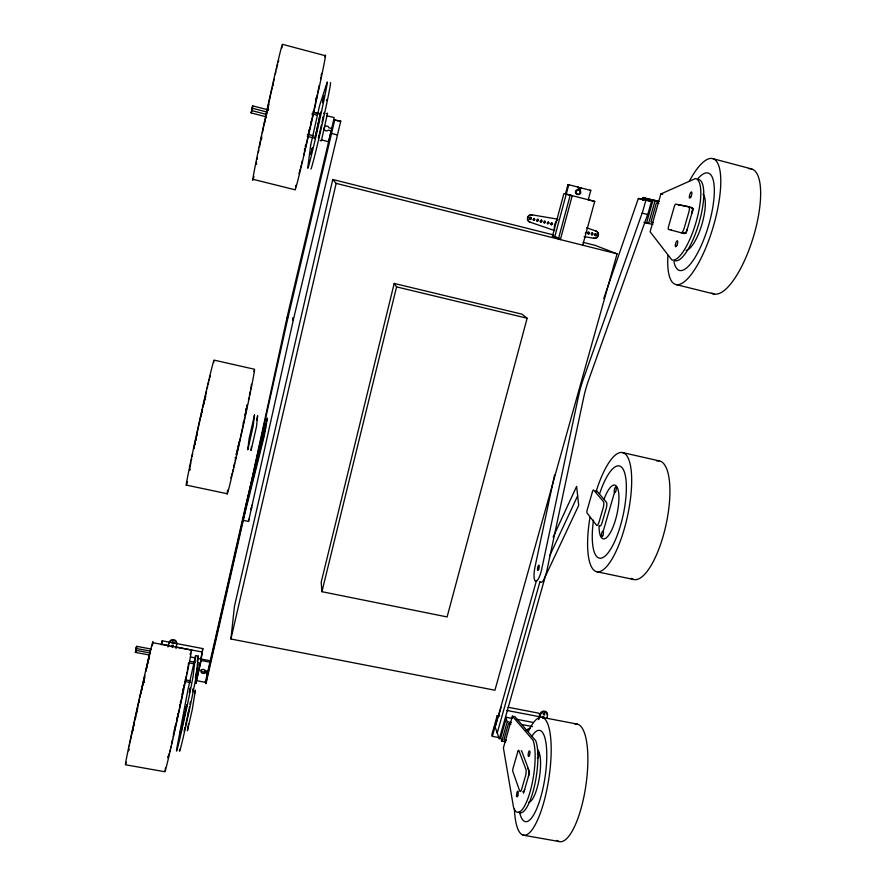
<?xml version="1.0" encoding="UTF-8"?>
<svg xmlns="http://www.w3.org/2000/svg" width="886" height="886" viewBox="0 0 886 886"><rect width="100%" height="100%" fill="white"/><g stroke="black" fill="none" stroke-linecap="round" stroke-linejoin="round"><path stroke-width="1.33" d="M251.214 112.976L251.414 111.946L251.225 112.943L265.734 116.708M251.735 110.584L266.243 114.349M252.244 108.214L266.752 111.99M252.731 105.888L252.499 106.907L252.731 105.888L268.591 109.964M252.156 504.965L252.078 505.474M245.367 509.217L246.563 503.702L245.411 509.151M171.352 646.403C172.881 643.391 173.977 648.917 171.397 646.625M171.519 645.462L172.504 646.514L173.335 645.373M324.154 112.367L323.877 113.917M324.032 96.231L322.559 102.665M322.604 102.532L324.032 96.131M583.165 242.365L595.215 245.389L617.077 253.817L494.931 690.216L230.914 639.005L234.425 606.467L332.748 179.481L553.706 234.967M251.458 446.489L251.037 450.52L256.497 426.62L257.649 415.744L257.361 416.797M195.618 655.607L193.115 675.952A40.114 0.786 -77.8 0 1 182.128 728.68A40.114 0.786 -77.8 0 1 177.134 746.721L188.131 688.854L195.618 655.607L198.342 656.127L196.039 676.505A40.103 0.875 -77.8 0 1 185.65 726.885A40.103 0.875 -77.8 0 1 179.703 749.268M135.425 652.306L135.757 650.833L135.392 652.384L149.59 655.086M136.145 648.94L135.669 651.121L136.123 649.205M150.044 653.048L135.879 650.269M136.289 648.364L136.09 649.15L136.455 647.577M136.599 646.891L136.366 647.876L136.555 646.979M136.422 647.522L136.721 646.315L150.93 649.028M176.026 648.53L176.702 643.801A3.765 3.478 1.6 0 0 174.697 639.98L172.781 639.614A3.765 3.478 1.6 0 0 169.315 642.383L167.93 646.979M133.044 730.54L133.365 728.646M207.568 672.629L205.973 683.782L244.824 513.614L264.094 436.599L267.395 418.037L246.386 502.539L205.331 682.309L196.382 680.614L195.895 683.582L200.491 663.326L202.839 648.596L162.204 640.788L161.396 644.177L169.304 645.695M205.331 682.309L205.552 680.825M207.856 671.267L205.231 670.768A2.204 2.027 -1.1 0 0 202.108 669.628A2.204 2.027 -1.1 0 0 201.41 672.662A2.204 2.027 -1.1 0 0 204.777 672.751L204.998 671.3A2.193 2.016 -1.1 0 1 201.222 669.55M251.58 111.293L251.923 109.576L251.336 112.367L251.447 111.791M252.466 107.228L251.857 110.008L252.399 107.35M248.733 519.218L248.512 521.444L291.14 329.769A39.172 1.473 -77.4 0 1 295.226 311.927L340.745 121.16L333.734 119.776L338.386 120.983M188.552 723.784L187.422 730.762L192.317 709.365L195.374 690.183M189.947 704.37L190.401 701.646M189.493 707.094L189.172 708.778M246.773 405.71L246.884 405.024M183.878 685.399L184 684.712M205.762 396.607L205.94 396.374M194.3 448.449L194.455 447.651M261.591 138.98L261.791 137.939M193.292 688.787L192.683 691.656M246.253 408.413L245.787 410.727M182.904 690.404L183.18 688.688M315.848 99.044L316.069 97.903M251.17 508.929L251.535 507.18M195.053 444.606L195.297 443.388M546.884 718.413L547.426 715.755A3.555 3.234 -23.2 0 0 545.82 712.167L544.07 711.823A3.555 3.234 -23.2 0 0 540.648 714.459L538.699 719.598M252.023 109.288L251.956 109.432M133.875 726.044L134.34 723.796M182.062 694.502L182.361 693.051M244.935 414.892L245.245 413.419M195.85 440.685L196.16 439.201M136.422 647.588L136.267 648.497L150.476 651.077M252.51 107.084L252.61 106.508L252.377 107.583M264.992 122.268L265.412 120.33M180.356 702.676L180.722 700.937M196.836 436.023L197.19 434.339M265.833 118.347L266.265 116.332M179.592 706.242L179.98 704.448M554.57 475.029L535.066 566.63A13.689 3.511 -78.6 0 0 535.554 581.238A13.689 3.511 -78.6 0 0 541.723 569.089L578.458 396.441A37.799 10.012 -76.4 0 1 583.232 379.396L642.738 211.433L645.96 200.003L651.476 201.421L648.242 212.85L588.437 380.615A37.766 10.167 -76.4 0 0 583.652 397.648L546.961 570.185A13.678 3.555 -78.6 0 1 540.294 582.013L539.984 581.559M135.514 718.236L135.857 716.663M243.174 423.231L243.55 421.459M192.683 691.069L193.159 688.931M267.616 110.739L268.148 108.291M266.697 114.305L267.14 112.267M251.713 507.335L251.181 509.638M292.845 319.126L293.166 317.709M293.344 317.775L292.79 320.167M135.757 650.911L135.602 651.52M136.178 648.94L136.056 649.482M267.583 110.229L268.026 108.203M136.577 713.341L136.953 711.613M161.341 644.753L162.204 640.788M183.092 689.075L182.926 689.84M177.61 715.367L178.008 713.551M312.359 115.435L312.78 113.497M180.279 732.512C182.206 724.316 178.418 741.006 180.312 732.91M189.848 690.15C191.83 681.722 187.965 698.677 189.925 690.36M268.469 106.198L268.912 104.216M137.341 709.841L137.74 708.036M143.676 682.497L143.853 681.733M188.242 713.197L188.939 709.952L185.573 724.981M323.357 116.409L323.036 117.849M176.823 718.923L177.211 717.162M138.969 702.543L139.379 700.704M143.931 681.345L143.72 682.696M310.576 123.442L311.03 121.415M326.657 99.741L326.469 100.594M201.233 415.922L201.643 414.105M197.135 661.443L198.342 656.127M195.352 677.679L198.298 664.655M184.122 731.382L185.03 727.351M201.643 653.857L202.839 648.596M318.462 138.017L321.441 124.871M322.039 122.235L323.224 116.985M200.79 658.652L202.285 652.03L175.904 646.968M196.382 680.614L200.945 660.458L209.927 662.174L210.126 660.746L198.497 658.519M194.577 693.66L195.274 690.615M256.563 420.274L257.15 417.694M202.041 412.322L202.44 410.595M245.987 408.978L245.832 409.675M238.711 443.365L239.098 441.638M174.996 727.007L175.339 725.512M185.008 727.461L184.753 728.569M321.33 139.877L328.684 141.771L331.165 130.895L328.341 130.164A2.459 2.381 74 0 1 324.686 129.899A2.459 2.381 74 0 1 325.516 126.255A2.459 2.381 74 0 1 328.883 127.794L331.707 128.514L334.199 117.594L326.801 115.745M206.781 678.144L245.367 509.107M334.808 119.632L289.633 310.621A39.194 1.296 -77.4 0 0 285.558 328.473L242.997 520.27L248.512 521.444M141.007 693.572L141.395 691.877M308.76 131.427L309.214 129.467M237.957 446.644L238.323 445.038M230.914 639.005L336.148 183.369L332.748 179.481M141.771 690.227L142.148 688.643M174.066 731.028L174.365 729.776M203.902 404.293L204.223 402.897M318.927 135.99L318.462 137.917M142.834 685.686L143.167 684.313M236.927 451.029L237.26 449.645M331.885 127.883L290.309 303.521A53.326 1.75 -77.4 0 0 284.827 327.587L242.93 520.292M136.522 647.179L136.721 646.315M143.466 683.028L144.019 680.736M204.821 400.394L205.087 399.287M173.313 734.217L173.545 733.254M305.227 146.456L305.548 145.105M236.064 454.629L236.329 453.521M394.204 283.442L321.197 582.191L321.928 591.682L447.098 616.933L527.126 318.24L522.031 314.176L394.204 283.442L396.574 286.887L527.126 318.24M321.928 591.682L396.574 286.887M273.176 85.643L273.397 84.746M246.474 504.433L265.756 427.24M304.385 149.845L304.64 148.826M144.496 678.842L144.872 677.38M235.211 457.973L235.388 457.309M552.421 236.307L563.895 193.591L572.256 195.618L560.384 239.597L552.421 236.307L557.25 237.514M565.445 193.968L567.981 184.554L568.768 184.72L554.647 237.226L558.512 238.201M558.446 238.799L570.219 195.13M576.553 194.134A2.337 2.226 -67.7 0 0 579.311 190.412L580.053 187.666L580.884 187.843L580.131 190.601A2.348 2.237 -67.6 0 1 579.787 194.156A2.348 2.237 -67.6 0 1 576.465 193.303A2.348 2.237 -67.6 0 1 577.971 190.036L578.713 187.278L567.981 184.554M580.053 187.666L590.796 190.401L588.238 199.804L594.716 201.388L582.711 245.2M645.96 200.003L638.352 198.442L603.765 298.427M497.223 715.567L494.776 724.25L495.307 725.789L497.766 717.095L497.223 715.567L499.604 716.021M642.35 200.092L643.081 197.5L644.078 197.7L643.347 200.302M492.339 736.355L494.776 727.683L494.244 726.143L491.808 734.793L492.339 736.355L500.679 737.927L501.786 741.084L505.762 741.837M536.528 580.396L495.185 727.129L499.305 738.968L545.311 576.443L578.702 505.397L576.631 486.37L553.152 537.093M498.585 716.054L501.066 707.25M497.223 732.999L539.851 582.058M500.679 737.927L506.127 718.69M646.558 222.984L653.06 200.026M501.786 741.084L507.268 721.758L505.563 717.162L512.152 718.424M659.129 201.476L655.142 200.446L648.596 223.527L645.551 222.707M512.396 716.187L503.392 747.862L513.537 807.334A38.519 10.244 -81.2 0 0 529.994 792.128A38.519 10.244 -81.2 0 0 532.973 740.12L512.396 716.187L514.91 716.674L535.676 740.63A38.508 10.311 -81.2 0 1 534.247 786.934A38.508 10.311 -81.2 0 1 518.775 812.108M660.856 193.968L650.102 231.778L671.843 259.897A42.34 12.404 -73.6 0 0 696.053 222.164A42.34 12.404 -73.6 0 0 695.355 178.595L660.856 193.968L662.65 194.433M133.354 729.842L133.144 730.54M691.922 212.551L692.675 209.971M523.56 793.192L529.485 772.78L527.79 768.273M603.222 531.19L614.463 492.527M172.349 641.852L172.781 643.014L174.121 642.416M538.367 718.823L540.316 713.684A3.555 3.234 -23.2 0 1 543.727 711.059L545.477 711.403A3.555 3.234 -23.2 0 1 547.083 714.991M594.55 234.281C594.163 237.559 598.116 233.539 594.894 233.926M542.243 716.386L542.996 717.571L543.76 716.298M549.674 555.821L577.661 495.806M529.385 217.823C530.969 215.852 532.541 220.093 529.939 219.196M586.023 232.675L585.225 233.162M543.96 718.07L543.351 716.708L542.719 718.136M587.894 232.165C590.187 231.102 589.843 235.355 587.95 233.594C587.728 230.471 590.785 234.125 587.872 233.782M591.394 233.04C593.587 232.077 593.52 235.997 591.372 234.668M326.17 113.652L327.554 113.209L321.507 140.198L321.297 140.874L320.101 140.42M538.09 219.374C534.856 219.285 538.843 222.607 537.935 219.385M533.494 220.093L534.623 219.396L534.192 218.355M540.814 221.91L541.7 221.19L541.468 220.282M551.424 224.579L552.31 223.87L551.889 222.818M339.548 121.282L340.745 121.16M530.758 217.491L529.728 217.956L530.061 219.241M543.561 222.353C547.803 224.18 543.218 218.687 544.248 222.818M540.571 221.877L542.055 221.323L541.28 220.138M544.115 222.774L545.244 222.087L544.824 221.035M547.648 223.671L548.777 222.973L548.356 221.921M551.181 224.557C554.88 224.867 550.217 220.935 551.136 224.457M584.129 236.606L593.875 238.29A3.777 3.599 -62.3 0 0 597.995 236.44L598.515 234.569A3.777 3.599 -62.3 0 0 595.879 231.013L586.543 227.791M557.947 219.196L532.043 214.833A3.799 3.655 -67.1 0 0 527.89 216.693L527.391 218.587A3.799 3.655 -67.1 0 0 530.105 222.176L554.492 230.537M125.413 764.762L164.951 771.761M523.128 835.155L559.088 841.523M204.777 672.751L207.402 673.249L207.612 671.787L204.998 671.3M184.986 679.806L190.401 680.825M506.427 740.297L503.912 739.821L508.498 723.663L511.012 724.139M185.141 681.567L190.523 682.574M190.479 656.991L195.828 658.01M516.095 719.177L533.217 722.444M189.704 661.277L195.097 662.307M197.788 662.817L200.491 663.326M507.268 721.758L511.255 722.511M521.865 724.538L532.475 726.553M188.796 662.839L194.222 663.88M508.11 707.272L538.898 713.197L539.962 715.667M506.825 710.439L540.493 716.896M152.746 642.682L191.409 650.091M542.01 717.339L577.251 724.095M646.968 198.796L644.487 198.298L657.39 201.499M648.231 199.051L655.142 200.446M691.169 208.132L693.251 208.553L686.063 233.306L683.006 232.486M645.041 200.103L651.476 201.421M577.893 187.112L578.713 187.278M589.943 190.213L590.796 190.401M186.359 485.107L227.193 493.724M596.5 571.658L633.523 579.466M577.151 189.859L577.971 190.036M579.311 190.412L580.131 190.601M213.98 360.093L254.636 369.296M622.293 452.524L659.151 460.864M252.997 179.315L295.215 189.814M676.273 284.605L714.393 294.086M553.905 236.916L559.044 238.212M336.148 183.369L617.077 253.817M307.298 134.229L313.799 135.89M653.314 222.718L650.922 222.098L656.404 202.805L658.807 203.426M307.276 136.333L313.666 137.928M644 222.331L652.849 224.479M331.63 133.465L337.555 134.993M642.14 213.127L647.644 214.545M566.232 194.167L594.716 201.388M312.758 111.924L318.074 113.297M313.843 112.389L319.115 113.751M643.081 197.5L658.63 201.521M311.872 113.818L317.099 115.169M638.352 198.442L643.757 199.837M282.335 44.3L325.328 55.718M712.931 158.672L751.66 168.96M541.634 220.271L540.371 220.647L540.704 221.921M550.959 224.468L551.546 224.69M540.925 222.009L540.017 221.456M536.816 220.902L538.411 220.658L537.747 219.241M544.381 712.798L544.702 714.991L543.395 714.36L544.713 713.573L543.926 714.36L543.063 713.584M537.16 221.024L536.484 220.559M530.648 217.458L530.836 218.931L529.385 218.776M533.605 220.138C532.552 216.007 537.171 221.478 532.929 219.673M551.325 224.601L550.627 224.136M547.792 223.715C546.762 219.584 551.336 225.077 547.094 223.239M530.437 222.308A3.799 3.666 -67 0 1 527.724 218.72L528.222 216.815A3.799 3.666 -67 0 1 532.375 214.955M595.458 230.869A3.777 3.599 -62.3 0 1 598.094 234.413L597.574 236.296A3.777 3.599 -62.3 0 1 593.454 238.135M554.625 230.26A10.865 10.399 -64.2 0 1 557.438 219.761M576.099 193.768A2.337 2.226 -67.7 0 1 575.778 190.977M576.144 190.479A2.337 2.226 -67.7 0 1 576.609 190.102M253.861 371.577A63.726 1.041 -77.6 0 1 242.83 427.683A63.726 1.041 -77.6 0 1 227.204 493.048M227.292 492.317A63.726 1.041 -77.6 0 1 227.647 490.102M186.459 484.93A64.025 0.975 -77.5 0 1 200.557 416.287A64.025 0.975 -77.5 0 1 213.703 362.507M187.444 481.607A64.025 0.975 -77.5 0 1 186.625 484.487M251.491 384.258A49.306 0.797 -77.6 0 1 251.225 385.908M251.026 387.038A49.306 0.797 -77.6 0 1 250.505 389.884M250.173 391.59A49.306 0.797 -77.6 0 1 249.387 395.544M248.933 397.781A49.306 0.797 -77.6 0 1 248.445 400.162M247.36 405.367A49.306 0.797 -77.6 0 1 246.773 408.147M246.574 409.11A49.306 0.797 -77.6 0 1 245.09 416.099M244.636 418.17A49.306 0.797 -77.6 0 1 244.182 420.274M243.949 421.337A49.306 0.797 -77.6 0 1 240.627 436.51M240.383 437.595A49.306 0.797 -77.6 0 1 237.094 452.159M236.872 453.134A49.306 0.797 -77.6 0 1 236.429 455.05M235.787 457.84A49.306 0.797 -77.6 0 1 235.178 460.498M234.58 463.024A49.306 0.797 -77.6 0 1 233.494 467.62M232.996 469.669A49.306 0.797 -77.6 0 1 232.542 471.551M232.121 473.246A49.306 0.797 -77.6 0 1 231.733 474.752M231.401 476.059A49.306 0.797 -77.6 0 1 230.847 478.075M190.047 469.314A49.55 0.753 -77.5 0 1 189.848 470.034M189.549 470.034A49.55 0.753 -77.5 0 1 190.014 467.232M190.268 465.903A49.55 0.753 -77.5 0 1 190.9 462.647M191.276 460.742A49.55 0.753 -77.5 0 1 191.697 458.66M192.151 456.412A49.55 0.753 -77.5 0 1 192.65 454.009M193.746 448.781A49.55 0.753 -77.5 0 1 196.271 436.942M196.493 435.89A49.55 0.753 -77.5 0 1 198.852 425.114M199.095 424.017A49.55 0.753 -77.5 0 1 202.473 408.878M202.706 407.837A49.55 0.753 -77.5 0 1 205.187 396.961M205.397 396.053A49.55 0.753 -77.5 0 1 206.604 390.848M207.169 388.467A49.55 0.753 -77.5 0 1 207.701 386.241M208.188 384.181A49.55 0.753 -77.5 0 1 208.653 382.309M209.074 380.603A49.55 0.753 -77.5 0 1 209.45 379.097M209.783 377.79A49.55 0.753 -77.5 0 1 210.325 375.764M169.16 643.092A3.777 3.478 1.6 0 1 172.626 640.323L174.542 640.689A3.777 3.478 1.6 0 1 176.558 644.51M190.999 651.155A62.264 0.919 -77.7 0 1 178.861 712.145A62.264 0.919 -77.7 0 1 165.095 770.211M165.261 769.192A62.264 0.919 -77.7 0 1 165.483 767.918M190.113 654.433A62.264 0.919 -77.7 0 1 190.457 653.104M126.2 762.27A62.563 0.853 -77.4 0 1 138.415 702.698A62.563 0.853 -77.4 0 1 152.326 645.805M188.308 663.902A48.187 0.709 -77.7 0 1 188.264 665.397M188.098 666.338A48.187 0.709 -77.7 0 1 187.367 670.325M187.035 672.02A48.187 0.709 -77.7 0 1 186.669 673.881M186.27 675.918A48.187 0.709 -77.7 0 1 185.827 678.111M185.351 680.459A48.187 0.709 -77.7 0 1 184.842 682.94M184.299 685.554A48.187 0.709 -77.7 0 1 183.923 687.359M183.535 689.208A48.187 0.709 -77.7 0 1 182.095 696.042M181.885 697.049A48.187 0.709 -77.7 0 1 181.231 700.117M181.01 701.158A48.187 0.709 -77.7 0 1 179.415 708.523M179.194 709.586A48.187 0.709 -77.7 0 1 175.96 724.283M175.738 725.302A48.187 0.709 -77.7 0 1 175.074 728.303M174.852 729.278A48.187 0.709 -77.7 0 1 173.169 736.753M172.582 739.334A48.187 0.709 -77.7 0 1 171.474 744.107M170.976 746.267A48.187 0.709 -77.7 0 1 170.5 748.26M170.068 750.088A48.187 0.709 -77.7 0 1 169.669 751.727M169.304 753.178A48.187 0.709 -77.7 0 1 168.717 755.503M168.484 756.367A48.187 0.709 -77.7 0 1 168.196 755.902M128.935 749.667A48.42 0.664 -77.4 0 1 128.869 748.371M129.312 746.012A48.42 0.664 -77.4 0 1 129.611 744.539M129.943 742.878A48.42 0.664 -77.4 0 1 133.343 726.697M133.553 725.756A48.42 0.664 -77.4 0 1 135.037 718.923M135.259 717.904A48.42 0.664 -77.4 0 1 135.935 714.825M136.167 713.784A48.42 0.664 -77.4 0 1 137.806 706.397M138.05 705.322A48.42 0.664 -77.4 0 1 139.479 698.932M139.722 697.869A48.42 0.664 -77.4 0 1 144.872 675.431M146.013 670.613A48.42 0.664 -77.4 0 1 146.544 668.421M147.032 666.394A48.42 0.664 -77.4 0 1 147.486 664.533M147.896 662.85A48.42 0.664 -77.4 0 1 148.272 661.344M148.604 660.026A48.42 0.664 -77.4 0 1 149.357 657.235M330.412 82.775A44.245 1.063 -77.2 0 1 321.784 125.901A44.245 1.063 -77.2 0 1 310.886 169.049M253.972 176.403A69.097 1.052 -77.7 0 1 265.368 117.539A69.097 1.052 -77.7 0 1 282.357 44.832M282.136 46.526A69.097 1.052 -77.7 0 1 281.925 47.789M321.585 73.361A53.182 0.864 -77.3 0 1 321.153 75.797M320.854 77.337A53.182 0.864 -77.3 0 1 320.51 79.087M319.215 85.521A53.182 0.864 -77.3 0 1 317.731 92.565M317.321 94.492A53.182 0.864 -77.3 0 1 315.77 101.691M315.538 102.765A53.182 0.864 -77.3 0 1 315.062 104.947M314.818 106.054A53.182 0.864 -77.3 0 1 314.087 109.432M313.832 110.573A53.182 0.864 -77.3 0 1 313.323 112.865M313.068 114.028A53.182 0.864 -77.3 0 1 308.871 132.734M308.605 133.886A53.182 0.864 -77.3 0 1 307.054 140.641M306.8 141.738A53.182 0.864 -77.3 0 1 304.385 152.06M304.164 153.012A53.182 0.864 -77.3 0 1 303.51 155.792M302.281 160.875A53.182 0.864 -77.3 0 1 301.727 163.157M301.207 165.261A53.182 0.864 -77.3 0 1 300.731 167.177M300.288 168.883A53.182 0.864 -77.3 0 1 299.9 170.4M299.557 171.696A53.182 0.864 -77.3 0 1 299.003 173.645M324.852 56.837A68.731 1.119 -77.3 0 1 311.95 120.341A68.731 1.119 -77.3 0 1 295.16 189.416M295.547 186.758A68.731 1.119 -77.3 0 1 295.791 185.351M256.563 163.722A53.459 0.808 -77.7 0 1 256.552 162.06M256.984 159.613A53.459 0.808 -77.7 0 1 257.261 158.073M258.391 152.237A53.459 0.808 -77.7 0 1 258.856 149.911M259.365 147.419A53.459 0.808 -77.7 0 1 260.883 139.999M261.093 138.991A53.459 0.808 -77.7 0 1 261.735 135.912M262.4 132.723A53.459 0.808 -77.7 0 1 263.574 127.185M263.806 126.056A53.459 0.808 -77.7 0 1 264.549 122.611M264.792 121.448A53.459 0.808 -77.7 0 1 265.291 119.123M265.545 117.949A53.459 0.808 -77.7 0 1 268.89 102.61M269.145 101.447A53.459 0.808 -77.7 0 1 270.662 94.603M270.906 93.495A53.459 0.808 -77.7 0 1 272.113 88.091M272.822 85.001A53.459 0.808 -77.7 0 1 273.276 83.007M273.497 82.033A53.459 0.808 -77.7 0 1 274.139 79.208M275.347 74.025A53.459 0.808 -77.7 0 1 275.889 71.7M276.399 69.562A53.459 0.808 -77.7 0 1 276.864 67.613M277.296 65.885A53.459 0.808 -77.7 0 1 277.672 64.357M278.293 61.965A53.459 0.808 -77.7 0 1 278.725 60.469M521.223 750.874A2.392 0.631 -80.9 0 1 521.688 751.018L528.798 769.89A4.951 1.329 -81.2 0 1 528.399 776.524M524.645 789.481A4.951 1.318 -81.3 0 1 522.674 791.696M595.769 491.276A2.448 0.709 -77.6 0 1 596.577 490.7L606.412 502.229A5.05 1.495 -77.7 0 1 606.223 508.398L602.092 522.64A5.039 1.495 -77.9 0 1 599.545 525.885M596.045 491.83A60.957 18.307 -77.8 0 1 630.788 467.454A60.957 18.307 -77.8 0 1 607.63 565.412A60.957 18.307 -77.8 0 1 589.965 517.546M656.482 460.919A60.68 19.957 -77.8 0 1 666.084 524.457A60.68 19.957 -77.8 0 1 631.109 578.314M599.7 493.502A47.168 14.165 -77.8 0 1 625.749 477.942A47.168 14.165 -77.8 0 1 608.35 552.521A47.168 14.165 -77.8 0 1 593.487 520.171M603.975 499.471A27.499 8.251 -77.8 0 1 618.339 490.744A27.499 8.251 -77.8 0 1 610.631 532.121A27.499 8.251 -77.8 0 1 599.047 525.919M525.852 730.717A9.979 9.026 -22.1 0 1 530.282 728.082M528.333 731.581A59.672 16.269 -81.3 0 1 550.826 739.6A59.672 16.269 -81.3 0 1 535.62 824.013A59.672 16.269 -81.3 0 1 514.389 809.029M574.925 724.128A59.428 17.731 -81.7 0 1 585.646 787.034A59.428 17.731 -81.7 0 1 556.906 840.393M531.877 736.244A46.183 12.581 -81.3 0 1 546.551 748.382A46.183 12.581 -81.3 0 1 536.861 808.375A46.183 12.581 -81.3 0 1 519.606 812.274M537.403 754.407A2.891 0.797 -81 0 1 538.677 752.69A2.891 0.797 -81 0 1 538.633 756.345A2.891 0.797 -81 0 1 537.348 758.051M537.503 749.667A26.934 7.332 -81.3 0 1 539.264 778.318A26.934 7.332 -81.3 0 1 528.577 802.362M691.933 213.083A5.449 1.606 -73.4 0 0 691.866 207.501L678.809 204.887A2.636 0.753 -73.6 0 0 678.344 205.153M671.544 230.172A2.625 0.753 -73.8 0 1 671.311 229.906M687.37 228.809A5.427 1.606 -73.7 0 1 684.302 233.605L668.52 229.396A2.625 0.742 -73.9 0 1 668.52 226.683L674.312 206.493A2.636 0.753 -73.6 0 1 675.785 204.101L688.743 206.693A5.449 1.595 -73.5 0 1 688.799 212.275L684.247 228.001A5.427 1.595 -73.7 0 1 681.19 232.808M698.268 179.36A42.329 12.482 -73.6 0 1 699.032 222.929A42.329 12.482 -73.6 0 1 674.722 260.617M689.219 181.386A65.597 19.691 -73.5 0 1 720.695 177.366A65.597 19.691 -73.5 0 1 693.672 271.083A65.597 19.691 -73.5 0 1 667.922 255.268M697.958 178.562A50.768 15.228 -73.5 0 1 714.315 192.506A50.768 15.228 -73.5 0 1 695.942 255.954A50.768 15.228 -73.5 0 1 673.958 261.436M748.792 168.694A65.309 21.441 -73 0 1 753.554 236.318A65.309 21.441 -73 0 1 711.801 293.078M703.03 194.289A29.592 8.871 -73.5 0 1 702.288 223.028A29.592 8.871 -73.5 0 1 687.403 249.985M686.739 250.24A29.592 8.871 -73.5 0 1 686.107 250.373M254.481 415.058L253.219 425.9L247.77 449.811L249.11 438.736L254.481 415.047M288.194 314.441L286.964 319.924L288.194 314.441M172.117 642.771C173.512 646.06 174.752 640.246 172.117 642.771M312.326 148.006L310.886 154.374L312.326 148.006M310.632 145.393L307.741 168.251A44.267 0.964 -77.3 0 0 318.517 125.059A44.267 0.964 -77.3 0 0 327.233 81.944L319.647 105.412L310.632 145.393M591.372 233.771C592.081 236.861 593.587 231.312 591.372 233.771M594.883 234.657C595.946 238.179 597.596 232.077 594.883 234.657M186.758 705.101L181.176 730.839L186.758 705.101M147.862 661.964L145.88 671.112L148.228 660.535L147.862 661.964M150.288 650.789L148.294 659.97L150.653 649.383L150.288 650.789M320.621 112.312L314.962 138.515L320.621 112.312M517.867 751.516L513.049 768.284A2.392 0.62 -81 0 0 512.839 771.485L519.661 790.899A4.951 1.307 -81.3 0 0 521.743 788.95L525.498 775.981A4.951 1.318 -81.2 0 0 525.896 769.347L518.864 750.486A2.392 0.62 -80.8 0 0 517.867 751.516M592.446 491.697L587.174 510.059A2.448 0.698 -77.8 0 0 587.064 513.038L596.555 525.243A5.05 1.484 -77.9 0 0 599.08 521.987L603.211 507.744A5.061 1.484 -77.7 0 0 603.399 501.576L593.664 490.047A2.448 0.698 -77.6 0 0 592.446 491.697M517.767 795.717A2.891 0.764 -81.4 0 0 517.878 791.187A2.891 0.764 -81.4 0 0 516.527 795.174A2.891 0.764 -81.4 0 0 517.767 795.717M529.463 755.315A2.891 0.775 -80.9 0 0 529.54 750.852A2.891 0.775 -80.9 0 0 528.167 754.916A2.891 0.775 -80.9 0 0 529.463 755.315M602.757 535.797A2.935 0.875 -78.1 0 0 603.122 531.102A2.935 0.875 -78.1 0 0 601.395 534.911A2.935 0.875 -78.1 0 0 602.757 535.797M615.626 491.542A2.957 0.886 -77.5 0 0 615.98 486.879A2.957 0.886 -77.5 0 0 614.22 490.822A2.957 0.886 -77.5 0 0 615.626 491.542M538.666 569.355A2.736 0.698 -78.6 0 0 538.921 565.168A2.736 0.698 -78.6 0 0 537.503 569.011A2.736 0.698 -78.6 0 0 538.666 569.355M676.826 245.544A3.145 0.93 -73.9 0 0 677.369 240.782A3.145 0.93 -73.9 0 0 675.298 245.09A3.145 0.93 -73.9 0 0 676.826 245.544M690.803 197.013A3.201 0.93 -73.3 0 0 691.601 191.996A3.201 0.93 -73.3 0 0 689.408 196.061A3.201 0.93 -73.3 0 0 690.803 197.013"/></g></svg>
